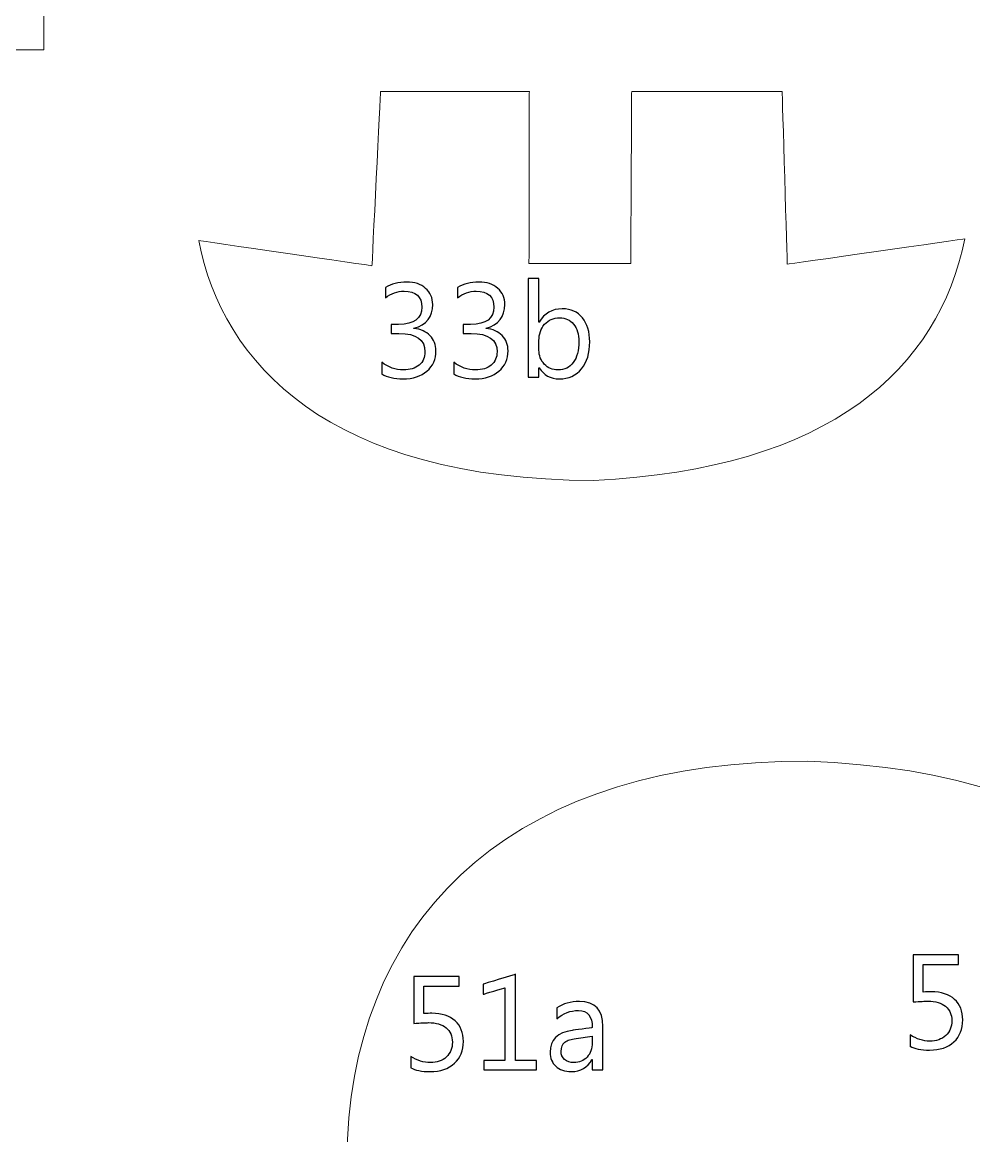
# Model space of a CAD drawing. Header units: centimetres. Extents: x -494 to 505, y -672 to 577.
# Drawn here: x 4 to 80.5, y 191.8 to 281.4 of the extents above; entities that cross this region are included whole.
import ezdxf

# ---------------------------------------------------------------- set-up
doc = ezdxf.new("R2010")
doc.units = ezdxf.units.CM
doc.header["$MEASUREMENT"] = 0
doc.layers.add('Camada 1', color=7, linetype='Continuous')
doc.layers.add('Camada 2', color=10, linetype='Continuous')

msp = doc.modelspace()

# ---------------------------------------------------------------- linework, layer by layer
at = {"layer": 'Camada 1', "lineweight": 9}
for points, knots in [([(288.960814, 353.67214), (288.960814, 353.67214), (306.821586, 353.757484), (306.821586, 353.757484), (306.821586, 353.757484), (306.821586, 353.757484), (306.803806, 326.357488), (306.803806, 326.357488), (306.803806, 326.357488), (306.803806, 326.357488), (315.147198, 326.356472), (315.147198, 326.356472), (315.147198, 326.356472), (315.147198, 326.356472), (315.160914, 353.57562), (315.160914, 353.57562), (315.160914, 353.57562), (315.160914, 353.57562), (341.611458, 353.57562), (341.611458, 353.57562), (341.611458, 353.57562), (341.611458, 353.57562), (341.611458, 326.355964), (341.611458, 326.355964), (341.611458, 326.355964), (341.611458, 326.355964), (349.923862, 326.357996), (349.923862, 326.357996), (349.923862, 326.357996), (349.923862, 326.357996), (349.92691, 353.617276), (349.92691, 353.617276), (349.92691, 353.617276), (349.92691, 353.617276), (376.460766, 353.605592), (376.460766, 353.605592), (376.460766, 353.605592), (376.460766, 353.605592), (376.395234, 326.36714), (376.395234, 326.36714), (376.395234, 326.36714), (376.395234, 326.36714), (384.838194, 326.357488), (384.838194, 326.357488), (384.838194, 326.357488), (384.838194, 326.357488), (384.869182, 353.677728), (384.869182, 353.677728), (384.869182, 353.677728), (384.869182, 353.677728), (411.304994, 353.702112), (411.304994, 353.702112), (411.304994, 353.702112), (411.304994, 353.702112), (411.304994, 326.35952), (411.304994, 326.35952), (411.304994, 326.35952), (411.304994, 326.35952), (419.585902, 326.365108), (419.585902, 326.365108), (419.585902, 326.365108), (419.585902, 326.365108), (419.720522, 353.670108), (419.720522, 353.670108), (419.720522, 353.670108), (419.720522, 353.670108), (446.437766, 353.618292), (446.437766, 353.618292), (446.437766, 353.618292), (446.437766, 353.618292), (446.52311, 326.358504), (446.52311, 326.358504), (446.52311, 326.358504), (446.52311, 326.358504), (454.750678, 326.360536), (454.750678, 326.360536), (454.750678, 326.360536), (454.750678, 326.360536), (454.791826, 353.618292), (454.791826, 353.618292), (454.791826, 353.618292), (454.791826, 353.618292), (489.229146, 353.633024), (489.229146, 353.633024), (489.229146, 353.633024), (489.229146, 353.633024), (489.287566, 342.489536), (489.287566, 342.489536), (489.287566, 342.489536), (489.287566, 342.489536), (481.005134, 342.497156), (481.005134, 342.497156), (481.005134, 342.497156), (481.005134, 342.497156), (481.005642, 309.723028), (481.005642, 309.723028), (481.005642, 309.723028), (481.005642, 309.723028), (489.285534, 309.728616), (489.285534, 309.728616), (489.285534, 309.728616), (489.285534, 309.728616), (489.28401, 298.680632), (489.28401, 298.680632), (489.28401, 298.680632), (489.28401, 298.680632), (280.265378, 298.67606), (280.265378, 298.67606), (280.265378, 298.67606), (280.265378, 298.67606), (280.256742, 315.430408), (280.256742, 315.430408), (280.256742, 315.430408), (280.256742, 315.430408), (252.19279, 315.430408), (252.19279, 315.430408), (252.19279, 315.430408), (247.88749, 315.334904), (245.91899, 310.748172), (245.883938, 302.43526), (245.883938, 302.43526), (246.230902, 288.837116), (238.245142, 283.140404), (231.76103, 283.8704), (231.76103, 283.8704), (231.76103, 283.8704), (235.595922, 314.865512), (235.595922, 314.865512), (235.595922, 314.865512), (235.595922, 314.865512), (227.385626, 315.718444), (227.385626, 315.718444), (227.385626, 315.718444), (227.385626, 315.718444), (224.653602, 295.469056), (224.653602, 295.469056), (224.653602, 295.469056), (224.653602, 295.469056), (5.72135, 295.22674), (5.72135, 295.22674), (5.72135, 295.22674), (5.72135, 295.22674), (5.716778, 279.167844), (5.716778, 279.167844), (5.716778, 279.167844), (5.716778, 279.167844), (-2.628138, 279.165304), (-2.628138, 279.165304), (-2.628138, 279.165304), (-2.628138, 279.165304), (-2.98577, 224.0915), (-2.98577, 224.0915), (-2.98577, 224.0915), (-2.98577, 224.0915), (-88.789002, 214.483696), (-88.789002, 214.483696), (-88.789002, 214.483696), (-88.789002, 214.483696), (-160.134554, 214.52332), (-160.134554, 214.52332), (-160.134554, 214.52332), (-163.876482, 213.130384), (-165.443662, 209.995516), (-164.388038, 204.757528), (-164.388038, 204.757528), (-164.388038, 204.757528), (-161.889694, 196.939916), (-161.889694, 196.939916), (-161.889694, 196.939916), (-159.55137, 189.6237), (-158.882842, 185.430668), (-164.745162, 183.003444), (-164.745162, 183.003444), (-164.745162, 183.003444), (-175.274478, 179.070508), (-175.274478, 179.070508), (-175.274478, 179.070508), (-189.770766, 172.492416), (-191.904366, 158.459424), (-185.580274, 139.325096), (-185.580274, 139.325096), (-182.29707, 128.78308), (-186.260486, 121.438924), (-192.412366, 123.689364), (-192.412366, 123.689364), (-192.412366, 123.689364), (-261.359142, 146.906996), (-261.359142, 146.906996), (-261.359142, 146.906996), (-259.768086, 152.90292), (-257.854958, 158.898844), (-255.620774, 164.893752), (-255.620774, 164.893752), (-255.620774, 164.893752), (-235.993178, 156.483304), (-235.993178, 156.483304), (-235.993178, 156.483304), (-235.993178, 156.483304), (-233.24947, 164.39388), (-233.24947, 164.39388), (-233.24947, 164.39388), (-233.24947, 164.39388), (-252.959362, 172.804328), (-252.959362, 172.804328), (-252.959362, 172.804328), (-249.96013, 179.295044), (-246.799354, 185.623708), (-243.478558, 191.789812), (-243.478558, 191.789812), (-243.478558, 191.789812), (-223.85147, 181.048152), (-223.85147, 181.048152), (-223.85147, 181.048152), (-223.85147, 181.048152), (-219.526358, 188.126116), (-219.526358, 188.126116), (-219.526358, 188.126116), (-219.526358, 188.126116), (-238.904526, 198.951596), (-238.904526, 198.951596), (-238.904526, 198.951596), (-235.729018, 204.52842), (-232.421938, 209.843116), (-228.924866, 214.772748), (-228.924866, 214.772748), (-228.924866, 214.772748), (-210.96097, 202.698604), (-210.96097, 202.698604), (-210.96097, 202.698604), (-210.96097, 202.698604), (-206.469742, 209.526632), (-206.469742, 209.526632), (-206.469742, 209.526632), (-206.469742, 209.526632), (-224.18421, 221.600776), (-224.18421, 221.600776), (-224.18421, 221.600776), (-220.36151, 226.60102), (-216.750138, 231.702356), (-213.372446, 236.922564), (-213.372446, 236.922564), (-213.372446, 236.922564), (-194.826382, 225.348292), (-194.826382, 225.348292), (-194.826382, 225.348292), (-194.826382, 225.348292), (-191.25057, 232.592372), (-191.25057, 232.592372), (-191.25057, 232.592372), (-191.25057, 232.592372), (-209.380582, 244.333776), (-209.380582, 244.333776), (-209.380582, 244.333776), (-202.259946, 261.027672), (-207.195166, 274.737068), (-227.065078, 282.88488), (-227.065078, 282.88488), (-261.775194, 290.706048), (-301.116238, 286.78124), (-337.022694, 269.0622), (-337.022694, 269.0622), (-362.833158, 254.920496), (-388.11327, 237.066328), (-415.161222, 221.333568), (-415.161222, 221.333568), (-428.876714, 212.451696), (-442.468254, 204.489812), (-456.981306, 198.090028), (-456.981306, 198.090028), (-462.47939, 196.298312), (-466.306662, 195.61048), (-468.373206, 196.760592), (-468.373206, 196.760592), (-481.297234, 208.35874), (-487.891074, 236.208316), (-486.846118, 283.671264), (-486.846118, 283.671264), (-484.055166, 323.948552), (-477.369886, 350.249236), (-465.985606, 359.680256), (-465.985606, 359.680256), (-455.591418, 363.607604), (-416.449002, 364.2106), (-357.647494, 359.764076), (-357.647494, 359.764076), (-317.62573, 356.62108), (-277.81377, 352.853244), (-238.131858, 348.694756), (-238.131858, 348.694756), (-214.866474, 346.01658), (-195.551298, 366.45342), (-178.214274, 397.942308), (-178.214274, 397.942308), (-183.909462, 398.922748), (-187.93587, 403.347936), (-188.438282, 412.292292), (-188.438282, 412.292292), (-188.327538, 422.884092), (-183.723026, 428.164752), (-174.94631, 428.932848), (-174.94631, 428.932848), (-171.28617, 428.963836), (-167.626538, 428.92218), (-163.96843, 428.50308), (-163.96843, 428.50308), (-159.001206, 427.909736), (-156.690822, 430.099216), (-156.854398, 436.178452), (-156.854398, 436.178452), (-156.854398, 436.178452), (-156.778198, 448.203828), (-156.778198, 448.203828), (-156.778198, 448.203828), (-156.778198, 448.203828), (-147.700746, 448.20332), (-147.700746, 448.20332), (-147.700746, 448.20332), (-147.700746, 448.20332), (-147.697698, 465.516468), (-147.697698, 465.516468), (-147.697698, 465.516468), (-147.697698, 465.516468), (-132.459222, 465.506816), (-132.459222, 465.506816), (-132.459222, 465.506816), (-132.459222, 465.506816), (-117.536722, 483.837996), (-117.536722, 483.837996), (-117.536722, 483.837996), (-117.536722, 483.837996), (-45.491654, 483.825804), (-45.491654, 483.825804), (-45.491654, 483.825804), (-45.491654, 483.825804), (-45.47489, 454.015348), (-45.47489, 454.015348), (-45.47489, 454.015348), (-45.47489, 454.015348), (-36.796218, 454.018396), (-36.796218, 454.018396), (-36.796218, 454.018396), (-36.796218, 454.018396), (-36.920678, 434.287168), (-36.920678, 434.287168), (-36.920678, 434.287168), (-37.163502, 430.041812), (-40.062658, 428.173896), (-44.477686, 427.461172), (-44.477686, 427.461172), (-44.477686, 427.461172), (-58.86831, 427.45914), (-58.86831, 427.45914), (-58.86831, 427.45914), (-58.86831, 427.45914), (-58.872882, 414.921192), (-58.872882, 414.921192), (-58.872882, 414.921192), (-58.872882, 414.921192), (-43.79849, 414.921192), (-43.79849, 414.921192), (-43.79849, 414.921192), (-24.761698, 414.171384), (-13.673582, 411.255972), (-8.36295, 404.78964), (-8.36295, 404.78964), (-4.952238, 400.746468), (-2.86385, 396.261336), (-2.70891, 391.1346), (-2.70891, 391.1346), (-2.70891, 391.1346), (-2.534666, 366.474248), (-2.534666, 366.474248), (-2.534666, 366.474248), (-2.534666, 366.474248), (5.877814, 366.480344), (5.877814, 366.480344), (5.877814, 366.480344), (5.877814, 366.480344), (5.90169, 347.073728), (5.90169, 347.073728), (5.90169, 347.073728), (5.90169, 347.073728), (233.39171, 347.06814), (233.39171, 347.06814), (233.39171, 347.06814), (233.39171, 347.06814), (233.356658, 357.819452), (233.356658, 357.819452), (233.356658, 357.819452), (238.909098, 375.214388), (244.365526, 393.373356), (250.012962, 410.004768), (250.012962, 410.004768), (252.496066, 417.378896), (256.725674, 421.44188), (262.677402, 421.235124), (262.677402, 421.235124), (270.499078, 420.488872), (274.919186, 415.631376), (277.312882, 408.136344), (277.312882, 408.136344), (281.81935, 390.775952), (285.049722, 371.798088), (288.960814, 353.67214)], [0, 0, 0, 0, 0.009803922, 0.009803922, 0.009803922, 0.009803932, 0.019607843, 0.019607843, 0.019607843, 0.019607853, 0.029411765, 0.029411765, 0.029411765, 0.029411775, 0.039215686, 0.039215686, 0.039215686, 0.039215696, 0.049019608, 0.049019608, 0.049019608, 0.049019618, 0.058823529, 0.058823529, 0.058823529, 0.058823539, 0.068627451, 0.068627451, 0.068627451, 0.068627461, 0.078431373, 0.078431373, 0.078431373, 0.078431383, 0.088235294, 0.088235294, 0.088235294, 0.088235304, 0.098039216, 0.098039216, 0.098039216, 0.098039226, 0.107843137, 0.107843137, 0.107843137, 0.107843147, 0.117647059, 0.117647059, 0.117647059, 0.117647069, 0.12745098, 0.12745098, 0.12745098, 0.12745099, 0.137254902, 0.137254902, 0.137254902, 0.137254912, 0.147058824, 0.147058824, 0.147058824, 0.147058834, 0.156862745, 0.156862745, 0.156862745, 0.156862755, 0.166666667, 0.166666667, 0.166666667, 0.166666677, 0.176470588, 0.176470588, 0.176470588, 0.176470598, 0.18627451, 0.18627451, 0.18627451, 0.18627452, 0.196078431, 0.196078431, 0.196078431, 0.196078441, 0.205882353, 0.205882353, 0.205882353, 0.205882363, 0.215686275, 0.215686275, 0.215686275, 0.215686285, 0.225490196, 0.225490196, 0.225490196, 0.225490206, 0.235294118, 0.235294118, 0.235294118, 0.235294128, 0.245098039, 0.245098039, 0.245098039, 0.245098049, 0.254901961, 0.254901961, 0.254901961, 0.254901971, 0.264705882, 0.264705882, 0.264705882, 0.264705892, 0.274509804, 0.274509804, 0.274509804, 0.274509814, 0.284313725, 0.284313725, 0.284313725, 0.284313735, 0.294117647, 0.294117647, 0.294117647, 0.294117657, 0.303921569, 0.303921569, 0.303921569, 0.303921579, 0.31372549, 0.31372549, 0.31372549, 0.3137255, 0.323529412, 0.323529412, 0.323529412, 0.323529422, 0.333333333, 0.333333333, 0.333333333, 0.333333343, 0.343137255, 0.343137255, 0.343137255, 0.343137265, 0.352941176, 0.352941176, 0.352941176, 0.352941186, 0.362745098, 0.362745098, 0.362745098, 0.362745108, 0.37254902, 0.37254902, 0.37254902, 0.37254903, 0.382352941, 0.382352941, 0.382352941, 0.382352951, 0.392156863, 0.392156863, 0.392156863, 0.392156873, 0.401960784, 0.401960784, 0.401960784, 0.401960794, 0.411764706, 0.411764706, 0.411764706, 0.411764716, 0.421568627, 0.421568627, 0.421568627, 0.421568637, 0.431372549, 0.431372549, 0.431372549, 0.431372559, 0.441176471, 0.441176471, 0.441176471, 0.441176481, 0.450980392, 0.450980392, 0.450980392, 0.450980402, 0.460784314, 0.460784314, 0.460784314, 0.460784324, 0.470588235, 0.470588235, 0.470588235, 0.470588245, 0.480392157, 0.480392157, 0.480392157, 0.480392167, 0.490196078, 0.490196078, 0.490196078, 0.490196088, 0.5, 0.5, 0.5, 0.50000001, 0.509803922, 0.509803922, 0.509803922, 0.509803932, 0.519607843, 0.519607843, 0.519607843, 0.519607853, 0.529411765, 0.529411765, 0.529411765, 0.529411775, 0.539215686, 0.539215686, 0.539215686, 0.539215696, 0.549019608, 0.549019608, 0.549019608, 0.549019618, 0.558823529, 0.558823529, 0.558823529, 0.558823539, 0.568627451, 0.568627451, 0.568627451, 0.568627461, 0.578431373, 0.578431373, 0.578431373, 0.578431383, 0.588235294, 0.588235294, 0.588235294, 0.588235304, 0.598039216, 0.598039216, 0.598039216, 0.598039226, 0.607843137, 0.607843137, 0.607843137, 0.607843147, 0.617647059, 0.617647059, 0.617647059, 0.617647069, 0.62745098, 0.62745098, 0.62745098, 0.62745099, 0.637254902, 0.637254902, 0.637254902, 0.637254912, 0.647058824, 0.647058824, 0.647058824, 0.647058834, 0.656862745, 0.656862745, 0.656862745, 0.656862755, 0.666666667, 0.666666667, 0.666666667, 0.666666677, 0.676470588, 0.676470588, 0.676470588, 0.676470598, 0.68627451, 0.68627451, 0.68627451, 0.68627452, 0.696078431, 0.696078431, 0.696078431, 0.696078441, 0.705882353, 0.705882353, 0.705882353, 0.705882363, 0.715686275, 0.715686275, 0.715686275, 0.715686285, 0.725490196, 0.725490196, 0.725490196, 0.725490206, 0.735294118, 0.735294118, 0.735294118, 0.735294128, 0.745098039, 0.745098039, 0.745098039, 0.745098049, 0.754901961, 0.754901961, 0.754901961, 0.754901971, 0.764705882, 0.764705882, 0.764705882, 0.764705892, 0.774509804, 0.774509804, 0.774509804, 0.774509814, 0.784313725, 0.784313725, 0.784313725, 0.784313735, 0.794117647, 0.794117647, 0.794117647, 0.794117657, 0.803921569, 0.803921569, 0.803921569, 0.803921579, 0.81372549, 0.81372549, 0.81372549, 0.8137255, 0.823529412, 0.823529412, 0.823529412, 0.823529422, 0.833333333, 0.833333333, 0.833333333, 0.833333343, 0.843137255, 0.843137255, 0.843137255, 0.843137265, 0.852941176, 0.852941176, 0.852941176, 0.852941186, 0.862745098, 0.862745098, 0.862745098, 0.862745108, 0.87254902, 0.87254902, 0.87254902, 0.87254903, 0.882352941, 0.882352941, 0.882352941, 0.882352951, 0.892156863, 0.892156863, 0.892156863, 0.892156873, 0.901960784, 0.901960784, 0.901960784, 0.901960794, 0.911764706, 0.911764706, 0.911764706, 0.911764716, 0.921568627, 0.921568627, 0.921568627, 0.921568637, 0.931372549, 0.931372549, 0.931372549, 0.931372559, 0.941176471, 0.941176471, 0.941176471, 0.941176481, 0.950980392, 0.950980392, 0.950980392, 0.950980402, 0.960784314, 0.960784314, 0.960784314, 0.960784324, 0.970588235, 0.970588235, 0.970588235, 0.970588245, 0.980392157, 0.980392157, 0.980392157, 0.980392167, 1, 1, 1, 1]), ([(32.783018, 275.821648), (32.783018, 275.821648), (44.741338, 275.819108), (44.741338, 275.819108), (44.741338, 275.819108), (44.741338, 275.819108), (44.713906, 261.994904), (44.713906, 261.994904), (44.713906, 261.994904), (44.713906, 261.994904), (52.89169, 261.99846), (52.89169, 261.99846), (52.89169, 261.99846), (52.89169, 261.99846), (52.969922, 275.815552), (52.969922, 275.815552), (52.969922, 275.815552), (52.969922, 275.815552), (65.07099, 275.820632), (65.07099, 275.820632), (65.07099, 275.820632), (65.07099, 275.820632), (65.47993, 261.927848), (65.47993, 261.927848), (65.47993, 261.927848), (65.47993, 261.927848), (79.761588, 263.971532), (79.761588, 263.971532), (79.761588, 263.971532), (77.61224, 253.576328), (69.101716, 245.463568), (49.894744, 244.547136), (49.894744, 244.547136), (28.60802, 244.581172), (20.03425, 253.999492), (18.165064, 263.836404), (18.165064, 263.836404), (18.165064, 263.836404), (32.088582, 261.812024), (32.088582, 261.812024), (32.088582, 261.812024), (32.088582, 261.812024), (32.783018, 275.821648), (32.783018, 275.821648)], [0, 0, 0, 0, 0.083333333, 0.083333333, 0.083333333, 0.083333343, 0.166666667, 0.166666667, 0.166666667, 0.166666677, 0.25, 0.25, 0.25, 0.25000001, 0.333333333, 0.333333333, 0.333333333, 0.333333343, 0.416666667, 0.416666667, 0.416666667, 0.416666677, 0.5, 0.5, 0.5, 0.50000001, 0.583333333, 0.583333333, 0.583333333, 0.583333343, 0.666666667, 0.666666667, 0.666666667, 0.666666677, 0.75, 0.75, 0.75, 0.75000001, 0.833333333, 0.833333333, 0.833333333, 0.833333343, 1, 1, 1, 1]), ([(45.258482, 190.304928), (45.258482, 190.304928), (87.353394, 190.304928), (87.353394, 190.304928), (87.353394, 190.304928), (87.353394, 190.304928), (87.34933, 166.150036), (87.34933, 166.150036), (87.34933, 166.150036), (87.34933, 166.150036), (92.38615, 166.148004), (92.38615, 166.148004), (92.38615, 166.148004), (103.166418, 166.568628), (102.768654, 183.473344), (102.67315, 191.451484), (102.67315, 191.451484), (101.418898, 210.131152), (90.60307, 221.136972), (67.096894, 221.958408), (67.096894, 221.958408), (44.285662, 222.075756), (30.985206, 210.344004), (30.113986, 191.542924), (30.113986, 191.542924), (29.700474, 182.619396), (28.796742, 169.086276), (39.974774, 166.145972), (39.974774, 166.145972), (39.974774, 166.145972), (45.082206, 166.234364), (45.082206, 166.234364), (45.082206, 166.234364), (45.082206, 166.234364), (45.258482, 190.304928), (45.258482, 190.304928)], [0, 0, 0, 0, 0.1, 0.1, 0.1, 0.10000001, 0.2, 0.2, 0.2, 0.20000001, 0.3, 0.3, 0.3, 0.30000001, 0.4, 0.4, 0.4, 0.40000001, 0.5, 0.5, 0.5, 0.50000001, 0.6, 0.6, 0.6, 0.60000001, 0.7, 0.7, 0.7, 0.70000001, 0.8, 0.8, 0.8, 0.80000001, 1, 1, 1, 1])]:
    msp.add_open_spline(points, degree=3, knots=knots, dxfattribs=at)
at = {"layer": 'Camada 2'}
for points, knots in [([(45.534834, 253.607316), (45.534834, 253.607316), (45.513498, 253.607316), (45.513498, 253.607316), (45.513498, 253.607316), (45.513498, 253.607316), (45.513498, 252.83668), (45.513498, 252.83668), (45.513498, 252.83668), (45.513498, 252.83668), (44.6532, 252.83668), (44.6532, 252.83668), (44.6532, 252.83668), (44.6532, 252.83668), (44.6532, 260.793738), (44.6532, 260.793738), (44.6532, 260.793738), (44.6532, 260.793738), (45.513498, 260.793738), (45.513498, 260.793738), (45.513498, 260.793738), (45.513498, 260.793738), (45.513498, 257.27406), (45.513498, 257.27406), (45.513498, 257.27406), (45.513498, 257.27406), (45.534834, 257.27406), (45.534834, 257.27406), (45.534834, 257.27406), (45.957998, 257.985514), (46.578012, 258.34213), (47.393352, 258.34213), (47.393352, 258.34213), (48.08347, 258.34213), (48.622712, 258.1021), (49.013364, 257.620008), (49.013364, 257.620008), (49.40427, 257.137916), (49.599596, 256.492756), (49.599596, 255.682496), (49.599596, 255.682496), (49.599596, 254.782828), (49.380902, 254.060706), (48.943514, 253.519432), (48.943514, 253.519432), (48.504602, 252.978158), (47.905924, 252.707648), (47.145956, 252.707648), (47.145956, 252.707648), (46.43628, 252.707648), (45.898816, 253.00686), (45.534834, 253.607316)], [0, 0, 0, 0, 0.071428571, 0.071428571, 0.071428571, 0.071428581, 0.142857143, 0.142857143, 0.142857143, 0.142857153, 0.214285714, 0.214285714, 0.214285714, 0.214285724, 0.285714286, 0.285714286, 0.285714286, 0.285714296, 0.357142857, 0.357142857, 0.357142857, 0.357142867, 0.428571429, 0.428571429, 0.428571429, 0.428571439, 0.5, 0.5, 0.5, 0.50000001, 0.571428571, 0.571428571, 0.571428571, 0.571428581, 0.642857143, 0.642857143, 0.642857143, 0.642857153, 0.714285714, 0.714285714, 0.714285714, 0.714285724, 0.785714286, 0.785714286, 0.785714286, 0.785714296, 0.857142857, 0.857142857, 0.857142857, 0.857142867, 1, 1, 1, 1]), ([(32.878776, 253.116334), (32.878776, 253.116334), (32.878776, 254.040894), (32.878776, 254.040894), (32.878776, 254.040894), (33.393126, 253.632462), (33.975548, 253.427992), (34.62274, 253.427992), (34.62274, 253.427992), (35.149536, 253.427992), (35.56889, 253.558802), (35.88258, 253.822454), (35.88258, 253.822454), (36.196016, 254.085852), (36.351972, 254.44069), (36.351972, 254.88519), (36.351972, 254.88519), (36.351972, 255.87071), (35.653218, 256.363724), (34.25698, 256.363724), (34.25698, 256.363724), (34.25698, 256.363724), (33.631632, 256.363724), (33.631632, 256.363724), (33.631632, 256.363724), (33.631632, 256.363724), (33.631632, 257.094736), (33.631632, 257.094736), (33.631632, 257.094736), (33.631632, 257.094736), (34.2265, 257.094736), (34.2265, 257.094736), (34.2265, 257.094736), (35.472116, 257.094736), (36.093908, 257.55727), (36.093908, 258.480052), (36.093908, 258.480052), (36.093908, 259.335016), (35.618928, 259.761482), (34.669222, 259.761482), (34.669222, 259.761482), (34.13887, 259.761482), (33.638744, 259.582412), (33.169098, 259.223764), (33.169098, 259.223764), (33.169098, 259.223764), (33.169098, 260.062472), (33.169098, 260.062472), (33.169098, 260.062472), (33.652968, 260.349238), (34.224722, 260.492748), (34.882582, 260.492748), (34.882582, 260.492748), (35.51682, 260.492748), (36.024058, 260.324346), (36.40582, 259.989066), (36.40582, 259.989066), (36.785804, 259.652262), (36.975796, 259.221986), (36.975796, 258.696968), (36.975796, 258.696968), (36.975796, 257.70586), (36.472114, 257.067812), (35.463226, 256.784856), (35.463226, 256.784856), (35.463226, 256.784856), (35.463226, 256.763266), (35.463226, 256.763266), (35.463226, 256.763266), (36.004246, 256.711196), (36.434522, 256.521204), (36.753546, 256.19329), (36.753546, 256.19329), (37.074348, 255.865376), (37.23386, 255.45669), (37.23386, 254.967486), (37.23386, 254.967486), (37.23386, 254.290068), (36.991798, 253.745238), (36.50615, 253.32944), (36.50615, 253.32944), (36.020502, 252.91542), (35.380676, 252.707648), (34.586672, 252.707648), (34.586672, 252.707648), (33.871662, 252.707648), (33.30194, 252.843792), (32.878776, 253.116334)], [0, 0, 0, 0, 0.043478261, 0.043478261, 0.043478261, 0.043478271, 0.086956522, 0.086956522, 0.086956522, 0.086956532, 0.130434783, 0.130434783, 0.130434783, 0.130434793, 0.173913043, 0.173913043, 0.173913043, 0.173913053, 0.217391304, 0.217391304, 0.217391304, 0.217391314, 0.260869565, 0.260869565, 0.260869565, 0.260869575, 0.304347826, 0.304347826, 0.304347826, 0.304347836, 0.347826087, 0.347826087, 0.347826087, 0.347826097, 0.391304348, 0.391304348, 0.391304348, 0.391304358, 0.434782609, 0.434782609, 0.434782609, 0.434782619, 0.47826087, 0.47826087, 0.47826087, 0.47826088, 0.52173913, 0.52173913, 0.52173913, 0.52173914, 0.565217391, 0.565217391, 0.565217391, 0.565217401, 0.608695652, 0.608695652, 0.608695652, 0.608695662, 0.652173913, 0.652173913, 0.652173913, 0.652173923, 0.695652174, 0.695652174, 0.695652174, 0.695652184, 0.739130435, 0.739130435, 0.739130435, 0.739130445, 0.782608696, 0.782608696, 0.782608696, 0.782608706, 0.826086957, 0.826086957, 0.826086957, 0.826086967, 0.869565217, 0.869565217, 0.869565217, 0.869565227, 0.913043478, 0.913043478, 0.913043478, 0.913043488, 1, 1, 1, 1]), ([(38.674548, 253.116334), (38.674548, 253.116334), (38.674548, 254.040894), (38.674548, 254.040894), (38.674548, 254.040894), (39.188898, 253.632462), (39.77132, 253.427992), (40.418512, 253.427992), (40.418512, 253.427992), (40.945308, 253.427992), (41.364662, 253.558802), (41.678352, 253.822454), (41.678352, 253.822454), (41.991788, 254.085852), (42.147744, 254.44069), (42.147744, 254.88519), (42.147744, 254.88519), (42.147744, 255.87071), (41.44899, 256.363724), (40.052752, 256.363724), (40.052752, 256.363724), (40.052752, 256.363724), (39.427404, 256.363724), (39.427404, 256.363724), (39.427404, 256.363724), (39.427404, 256.363724), (39.427404, 257.094736), (39.427404, 257.094736), (39.427404, 257.094736), (39.427404, 257.094736), (40.022272, 257.094736), (40.022272, 257.094736), (40.022272, 257.094736), (41.267888, 257.094736), (41.88968, 257.55727), (41.88968, 258.480052), (41.88968, 258.480052), (41.88968, 259.335016), (41.4147, 259.761482), (40.464994, 259.761482), (40.464994, 259.761482), (39.934642, 259.761482), (39.434516, 259.582412), (38.96487, 259.223764), (38.96487, 259.223764), (38.96487, 259.223764), (38.96487, 260.062472), (38.96487, 260.062472), (38.96487, 260.062472), (39.44874, 260.349238), (40.020494, 260.492748), (40.678354, 260.492748), (40.678354, 260.492748), (41.312592, 260.492748), (41.81983, 260.324346), (42.201592, 259.989066), (42.201592, 259.989066), (42.581576, 259.652262), (42.771568, 259.221986), (42.771568, 258.696968), (42.771568, 258.696968), (42.771568, 257.70586), (42.267886, 257.067812), (41.258998, 256.784856), (41.258998, 256.784856), (41.258998, 256.784856), (41.258998, 256.763266), (41.258998, 256.763266), (41.258998, 256.763266), (41.800018, 256.711196), (42.230294, 256.521204), (42.549318, 256.19329), (42.549318, 256.19329), (42.87012, 255.865376), (43.029632, 255.45669), (43.029632, 254.967486), (43.029632, 254.967486), (43.029632, 254.290068), (42.78757, 253.745238), (42.301922, 253.32944), (42.301922, 253.32944), (41.816274, 252.91542), (41.176448, 252.707648), (40.382444, 252.707648), (40.382444, 252.707648), (39.667434, 252.707648), (39.097712, 252.843792), (38.674548, 253.116334)], [0, 0, 0, 0, 0.043478261, 0.043478261, 0.043478261, 0.043478271, 0.086956522, 0.086956522, 0.086956522, 0.086956532, 0.130434783, 0.130434783, 0.130434783, 0.130434793, 0.173913043, 0.173913043, 0.173913043, 0.173913053, 0.217391304, 0.217391304, 0.217391304, 0.217391314, 0.260869565, 0.260869565, 0.260869565, 0.260869575, 0.304347826, 0.304347826, 0.304347826, 0.304347836, 0.347826087, 0.347826087, 0.347826087, 0.347826097, 0.391304348, 0.391304348, 0.391304348, 0.391304358, 0.434782609, 0.434782609, 0.434782609, 0.434782619, 0.47826087, 0.47826087, 0.47826087, 0.47826088, 0.52173913, 0.52173913, 0.52173913, 0.52173914, 0.565217391, 0.565217391, 0.565217391, 0.565217401, 0.608695652, 0.608695652, 0.608695652, 0.608695662, 0.652173913, 0.652173913, 0.652173913, 0.652173923, 0.695652174, 0.695652174, 0.695652174, 0.695652184, 0.739130435, 0.739130435, 0.739130435, 0.739130445, 0.782608696, 0.782608696, 0.782608696, 0.782608706, 0.826086957, 0.826086957, 0.826086957, 0.826086967, 0.869565217, 0.869565217, 0.869565217, 0.869565227, 0.913043478, 0.913043478, 0.913043478, 0.913043488, 1, 1, 1, 1]), ([(45.513498, 255.78308), (45.513498, 255.78308), (45.513498, 255.030224), (45.513498, 255.030224), (45.513498, 255.030224), (45.513498, 254.583946), (45.658532, 254.205994), (45.947076, 253.894082), (45.947076, 253.894082), (46.23562, 253.583948), (46.603158, 253.427992), (47.047404, 253.427992), (47.047404, 253.427992), (47.56912, 253.427992), (47.977552, 253.628906), (48.273462, 254.028448), (48.273462, 254.028448), (48.569118, 254.429768), (48.717708, 254.98552), (48.717708, 255.698752), (48.717708, 255.698752), (48.717708, 256.299208), (48.579786, 256.770378), (48.30191, 257.110992), (48.30191, 257.110992), (48.026066, 257.451352), (47.651416, 257.621786), (47.178214, 257.621786), (47.178214, 257.621786), (46.678342, 257.621786), (46.27499, 257.447796), (45.970444, 257.098292), (45.970444, 257.098292), (45.665898, 256.749042), (45.513498, 256.309876), (45.513498, 255.78308)], [0, 0, 0, 0, 0.1, 0.1, 0.1, 0.10000001, 0.2, 0.2, 0.2, 0.20000001, 0.3, 0.3, 0.3, 0.30000001, 0.4, 0.4, 0.4, 0.40000001, 0.5, 0.5, 0.5, 0.50000001, 0.6, 0.6, 0.6, 0.60000001, 0.7, 0.7, 0.7, 0.70000001, 0.8, 0.8, 0.8, 0.80000001, 1, 1, 1, 1]), ([(75.367388, 199.04456), (75.367388, 199.04456), (75.367388, 199.958452), (75.367388, 199.958452), (75.367388, 199.958452), (75.881738, 199.621648), (76.404978, 199.452992), (76.937108, 199.452992), (76.937108, 199.452992), (77.469492, 199.452992), (77.897736, 199.603614), (78.223872, 199.904604), (78.223872, 199.904604), (78.548484, 200.20407), (78.711552, 200.603612), (78.711552, 201.100182), (78.711552, 201.100182), (78.711552, 201.592942), (78.544674, 201.97826), (78.213204, 202.254104), (78.213204, 202.254104), (77.879956, 202.530202), (77.404976, 202.668124), (76.784962, 202.668124), (76.784962, 202.668124), (76.575158, 202.668124), (76.18095, 202.646788), (75.603862, 202.605386), (75.603862, 202.605386), (75.603862, 202.605386), (75.603862, 206.388716), (75.603862, 206.388716), (75.603862, 206.388716), (75.603862, 206.388716), (79.249016, 206.388716), (79.249016, 206.388716), (79.249016, 206.388716), (79.249016, 206.388716), (79.249016, 205.614524), (79.249016, 205.614524), (79.249016, 205.614524), (79.249016, 205.614524), (76.42098, 205.614524), (76.42098, 205.614524), (76.42098, 205.614524), (76.42098, 205.614524), (76.42098, 203.39939), (76.42098, 203.39939), (76.42098, 203.39939), (76.652374, 203.413614), (76.86548, 203.42098), (77.062584, 203.42098), (77.062584, 203.42098), (77.867256, 203.42098), (78.49108, 203.218288), (78.93177, 202.81519), (78.93177, 202.81519), (79.372714, 202.411838), (79.593186, 201.858118), (79.593186, 201.155554), (79.593186, 201.155554), (79.593186, 200.428098), (79.356712, 199.841866), (78.881732, 199.399398), (78.881732, 199.399398), (78.406752, 198.954898), (77.75448, 198.732648), (76.928218, 198.732648), (76.928218, 198.732648), (76.231242, 198.732648), (75.711304, 198.836534), (75.367388, 199.04456)], [0, 0, 0, 0, 0.052631579, 0.052631579, 0.052631579, 0.052631589, 0.105263158, 0.105263158, 0.105263158, 0.105263168, 0.157894737, 0.157894737, 0.157894737, 0.157894747, 0.210526316, 0.210526316, 0.210526316, 0.210526326, 0.263157895, 0.263157895, 0.263157895, 0.263157905, 0.315789474, 0.315789474, 0.315789474, 0.315789484, 0.368421053, 0.368421053, 0.368421053, 0.368421063, 0.421052632, 0.421052632, 0.421052632, 0.421052642, 0.473684211, 0.473684211, 0.473684211, 0.473684221, 0.526315789, 0.526315789, 0.526315789, 0.526315799, 0.578947368, 0.578947368, 0.578947368, 0.578947378, 0.631578947, 0.631578947, 0.631578947, 0.631578957, 0.684210526, 0.684210526, 0.684210526, 0.684210536, 0.736842105, 0.736842105, 0.736842105, 0.736842115, 0.789473684, 0.789473684, 0.789473684, 0.789473694, 0.842105263, 0.842105263, 0.842105263, 0.842105273, 0.894736842, 0.894736842, 0.894736842, 0.894736852, 1, 1, 1, 1]), ([(35.209988, 197.31736), (35.209988, 197.31736), (35.209988, 198.231252), (35.209988, 198.231252), (35.209988, 198.231252), (35.724338, 197.894448), (36.247578, 197.725792), (36.779708, 197.725792), (36.779708, 197.725792), (37.312092, 197.725792), (37.740336, 197.876414), (38.066472, 198.177404), (38.066472, 198.177404), (38.391084, 198.47687), (38.554152, 198.876412), (38.554152, 199.372982), (38.554152, 199.372982), (38.554152, 199.865742), (38.387274, 200.25106), (38.055804, 200.526904), (38.055804, 200.526904), (37.722556, 200.803002), (37.247576, 200.940924), (36.627562, 200.940924), (36.627562, 200.940924), (36.417758, 200.940924), (36.02355, 200.919588), (35.446462, 200.878186), (35.446462, 200.878186), (35.446462, 200.878186), (35.446462, 204.661516), (35.446462, 204.661516), (35.446462, 204.661516), (35.446462, 204.661516), (39.091616, 204.661516), (39.091616, 204.661516), (39.091616, 204.661516), (39.091616, 204.661516), (39.091616, 203.887324), (39.091616, 203.887324), (39.091616, 203.887324), (39.091616, 203.887324), (36.26358, 203.887324), (36.26358, 203.887324), (36.26358, 203.887324), (36.26358, 203.887324), (36.26358, 201.67219), (36.26358, 201.67219), (36.26358, 201.67219), (36.494974, 201.686414), (36.70808, 201.69378), (36.905184, 201.69378), (36.905184, 201.69378), (37.709856, 201.69378), (38.33368, 201.491088), (38.77437, 201.08799), (38.77437, 201.08799), (39.215314, 200.684638), (39.435786, 200.130918), (39.435786, 199.428354), (39.435786, 199.428354), (39.435786, 198.700898), (39.199312, 198.114666), (38.724332, 197.672198), (38.724332, 197.672198), (38.249352, 197.227698), (37.59708, 197.005448), (36.770818, 197.005448), (36.770818, 197.005448), (36.073842, 197.005448), (35.553904, 197.109334), (35.209988, 197.31736)], [0, 0, 0, 0, 0.052631579, 0.052631579, 0.052631579, 0.052631589, 0.105263158, 0.105263158, 0.105263158, 0.105263168, 0.157894737, 0.157894737, 0.157894737, 0.157894747, 0.210526316, 0.210526316, 0.210526316, 0.210526326, 0.263157895, 0.263157895, 0.263157895, 0.263157905, 0.315789474, 0.315789474, 0.315789474, 0.315789484, 0.368421053, 0.368421053, 0.368421053, 0.368421063, 0.421052632, 0.421052632, 0.421052632, 0.421052642, 0.473684211, 0.473684211, 0.473684211, 0.473684221, 0.526315789, 0.526315789, 0.526315789, 0.526315799, 0.578947368, 0.578947368, 0.578947368, 0.578947378, 0.631578947, 0.631578947, 0.631578947, 0.631578957, 0.684210526, 0.684210526, 0.684210526, 0.684210536, 0.736842105, 0.736842105, 0.736842105, 0.736842115, 0.789473684, 0.789473684, 0.789473684, 0.789473694, 0.842105263, 0.842105263, 0.842105263, 0.842105273, 0.894736842, 0.894736842, 0.894736842, 0.894736852, 1, 1, 1, 1]), ([(45.328332, 197.13448), (45.328332, 197.13448), (41.070276, 197.13448), (41.070276, 197.13448), (41.070276, 197.13448), (41.070276, 197.13448), (41.070276, 197.887082), (41.070276, 197.887082), (41.070276, 197.887082), (41.070276, 197.887082), (42.769028, 197.887082), (42.769028, 197.887082), (42.769028, 197.887082), (42.769028, 197.887082), (42.769028, 203.740258), (42.769028, 203.740258), (42.769028, 203.740258), (42.769028, 203.740258), (41.027096, 203.220574), (41.027096, 203.220574), (41.027096, 203.220574), (41.027096, 203.220574), (41.027096, 204.037692), (41.027096, 204.037692), (41.027096, 204.037692), (41.027096, 204.037692), (43.629326, 204.833474), (43.629326, 204.833474), (43.629326, 204.833474), (43.629326, 204.833474), (43.629326, 197.887082), (43.629326, 197.887082), (43.629326, 197.887082), (43.629326, 197.887082), (45.328332, 197.887082), (45.328332, 197.887082), (45.328332, 197.887082), (45.328332, 197.887082), (45.328332, 197.13448), (45.328332, 197.13448)], [0, 0, 0, 0, 0.090909091, 0.090909091, 0.090909091, 0.090909101, 0.181818182, 0.181818182, 0.181818182, 0.181818192, 0.272727273, 0.272727273, 0.272727273, 0.272727283, 0.363636364, 0.363636364, 0.363636364, 0.363636374, 0.454545455, 0.454545455, 0.454545455, 0.454545465, 0.545454545, 0.545454545, 0.545454545, 0.545454555, 0.636363636, 0.636363636, 0.636363636, 0.636363646, 0.727272727, 0.727272727, 0.727272727, 0.727272737, 0.818181818, 0.818181818, 0.818181818, 0.818181828, 1, 1, 1, 1]), ([(50.661824, 197.13448), (50.661824, 197.13448), (49.801526, 197.13448), (49.801526, 197.13448), (49.801526, 197.13448), (49.801526, 197.13448), (49.801526, 197.974966), (49.801526, 197.974966), (49.801526, 197.974966), (49.801526, 197.974966), (49.779936, 197.974966), (49.779936, 197.974966), (49.779936, 197.974966), (49.40554, 197.328028), (48.855376, 197.005448), (48.125888, 197.005448), (48.125888, 197.005448), (47.589948, 197.005448), (47.170594, 197.146926), (46.867826, 197.431914), (46.867826, 197.431914), (46.564804, 197.715124), (46.414436, 198.091552), (46.414436, 198.560944), (46.414436, 198.560944), (46.414436, 199.56653), (47.005748, 200.152508), (48.188626, 200.317354), (48.188626, 200.317354), (48.188626, 200.317354), (49.801526, 200.54316), (49.801526, 200.54316), (49.801526, 200.54316), (49.801526, 201.460608), (49.43221, 201.919586), (48.694086, 201.919586), (48.694086, 201.919586), (48.046894, 201.919586), (47.462694, 201.697336), (46.941232, 201.252836), (46.941232, 201.252836), (46.941232, 201.252836), (46.941232, 202.13447), (46.941232, 202.13447), (46.941232, 202.13447), (47.469806, 202.471528), (48.077374, 202.63993), (48.767492, 202.63993), (48.767492, 202.63993), (50.030888, 202.63993), (50.661824, 201.971402), (50.661824, 200.632822), (50.661824, 200.632822), (50.661824, 200.632822), (50.661824, 197.13448), (50.661824, 197.13448)], [0, 0, 0, 0, 0.066666667, 0.066666667, 0.066666667, 0.066666677, 0.133333333, 0.133333333, 0.133333333, 0.133333343, 0.2, 0.2, 0.2, 0.20000001, 0.266666667, 0.266666667, 0.266666667, 0.266666677, 0.333333333, 0.333333333, 0.333333333, 0.333333343, 0.4, 0.4, 0.4, 0.40000001, 0.466666667, 0.466666667, 0.466666667, 0.466666677, 0.533333333, 0.533333333, 0.533333333, 0.533333343, 0.6, 0.6, 0.6, 0.60000001, 0.666666667, 0.666666667, 0.666666667, 0.666666677, 0.733333333, 0.733333333, 0.733333333, 0.733333343, 0.8, 0.8, 0.8, 0.80000001, 0.866666667, 0.866666667, 0.866666667, 0.866666677, 1, 1, 1, 1]), ([(49.801526, 199.855074), (49.801526, 199.855074), (48.504094, 199.67575), (48.504094, 199.67575), (48.504094, 199.67575), (48.104298, 199.620124), (47.803308, 199.519794), (47.60087, 199.378316), (47.60087, 199.378316), (47.398178, 199.234806), (47.29607, 198.983854), (47.29607, 198.621904), (47.29607, 198.621904), (47.29607, 198.358506), (47.389288, 198.143368), (47.577502, 197.976744), (47.577502, 197.976744), (47.763938, 197.81012), (48.014636, 197.725792), (48.32477, 197.725792), (48.32477, 197.725792), (48.753014, 197.725792), (49.106074, 197.876414), (49.38395, 198.175626), (49.38395, 198.175626), (49.661826, 198.47687), (49.801526, 198.8566), (49.801526, 199.317356), (49.801526, 199.317356), (49.801526, 199.317356), (49.801526, 199.855074), (49.801526, 199.855074)], [0, 0, 0, 0, 0.111111111, 0.111111111, 0.111111111, 0.111111121, 0.222222222, 0.222222222, 0.222222222, 0.222222232, 0.333333333, 0.333333333, 0.333333333, 0.333333343, 0.444444444, 0.444444444, 0.444444444, 0.444444454, 0.555555556, 0.555555556, 0.555555556, 0.555555566, 0.666666667, 0.666666667, 0.666666667, 0.666666677, 0.777777778, 0.777777778, 0.777777778, 0.777777788, 1, 1, 1, 1])]:
    msp.add_open_spline(points, degree=3, knots=knots, dxfattribs=at)
at = {"layer": 'Camada 2', "lineweight": 9}
for points, knots in [([(45.534834, 253.607316), (45.534834, 253.607316), (45.513498, 253.607316), (45.513498, 253.607316), (45.513498, 253.607316), (45.513498, 253.607316), (45.513498, 252.83668), (45.513498, 252.83668), (45.513498, 252.83668), (45.513498, 252.83668), (44.6532, 252.83668), (44.6532, 252.83668), (44.6532, 252.83668), (44.6532, 252.83668), (44.6532, 260.793738), (44.6532, 260.793738), (44.6532, 260.793738), (44.6532, 260.793738), (45.513498, 260.793738), (45.513498, 260.793738), (45.513498, 260.793738), (45.513498, 260.793738), (45.513498, 257.27406), (45.513498, 257.27406), (45.513498, 257.27406), (45.513498, 257.27406), (45.534834, 257.27406), (45.534834, 257.27406), (45.534834, 257.27406), (45.957998, 257.985514), (46.578012, 258.34213), (47.393352, 258.34213), (47.393352, 258.34213), (48.08347, 258.34213), (48.622712, 258.1021), (49.013364, 257.620008), (49.013364, 257.620008), (49.40427, 257.137916), (49.599596, 256.492756), (49.599596, 255.682496), (49.599596, 255.682496), (49.599596, 254.782828), (49.380902, 254.060706), (48.943514, 253.519432), (48.943514, 253.519432), (48.504602, 252.978158), (47.905924, 252.707648), (47.145956, 252.707648), (47.145956, 252.707648), (46.43628, 252.707648), (45.898816, 253.00686), (45.534834, 253.607316)], [0, 0, 0, 0, 0.071428571, 0.071428571, 0.071428571, 0.071428581, 0.142857143, 0.142857143, 0.142857143, 0.142857153, 0.214285714, 0.214285714, 0.214285714, 0.214285724, 0.285714286, 0.285714286, 0.285714286, 0.285714296, 0.357142857, 0.357142857, 0.357142857, 0.357142867, 0.428571429, 0.428571429, 0.428571429, 0.428571439, 0.5, 0.5, 0.5, 0.50000001, 0.571428571, 0.571428571, 0.571428571, 0.571428581, 0.642857143, 0.642857143, 0.642857143, 0.642857153, 0.714285714, 0.714285714, 0.714285714, 0.714285724, 0.785714286, 0.785714286, 0.785714286, 0.785714296, 0.857142857, 0.857142857, 0.857142857, 0.857142867, 1, 1, 1, 1]), ([(32.878776, 253.116334), (32.878776, 253.116334), (32.878776, 254.040894), (32.878776, 254.040894), (32.878776, 254.040894), (33.393126, 253.632462), (33.975548, 253.427992), (34.62274, 253.427992), (34.62274, 253.427992), (35.149536, 253.427992), (35.56889, 253.558802), (35.88258, 253.822454), (35.88258, 253.822454), (36.196016, 254.085852), (36.351972, 254.44069), (36.351972, 254.88519), (36.351972, 254.88519), (36.351972, 255.87071), (35.653218, 256.363724), (34.25698, 256.363724), (34.25698, 256.363724), (34.25698, 256.363724), (33.631632, 256.363724), (33.631632, 256.363724), (33.631632, 256.363724), (33.631632, 256.363724), (33.631632, 257.094736), (33.631632, 257.094736), (33.631632, 257.094736), (33.631632, 257.094736), (34.2265, 257.094736), (34.2265, 257.094736), (34.2265, 257.094736), (35.472116, 257.094736), (36.093908, 257.55727), (36.093908, 258.480052), (36.093908, 258.480052), (36.093908, 259.335016), (35.618928, 259.761482), (34.669222, 259.761482), (34.669222, 259.761482), (34.13887, 259.761482), (33.638744, 259.582412), (33.169098, 259.223764), (33.169098, 259.223764), (33.169098, 259.223764), (33.169098, 260.062472), (33.169098, 260.062472), (33.169098, 260.062472), (33.652968, 260.349238), (34.224722, 260.492748), (34.882582, 260.492748), (34.882582, 260.492748), (35.51682, 260.492748), (36.024058, 260.324346), (36.40582, 259.989066), (36.40582, 259.989066), (36.785804, 259.652262), (36.975796, 259.221986), (36.975796, 258.696968), (36.975796, 258.696968), (36.975796, 257.70586), (36.472114, 257.067812), (35.463226, 256.784856), (35.463226, 256.784856), (35.463226, 256.784856), (35.463226, 256.763266), (35.463226, 256.763266), (35.463226, 256.763266), (36.004246, 256.711196), (36.434522, 256.521204), (36.753546, 256.19329), (36.753546, 256.19329), (37.074348, 255.865376), (37.23386, 255.45669), (37.23386, 254.967486), (37.23386, 254.967486), (37.23386, 254.290068), (36.991798, 253.745238), (36.50615, 253.32944), (36.50615, 253.32944), (36.020502, 252.91542), (35.380676, 252.707648), (34.586672, 252.707648), (34.586672, 252.707648), (33.871662, 252.707648), (33.30194, 252.843792), (32.878776, 253.116334)], [0, 0, 0, 0, 0.043478261, 0.043478261, 0.043478261, 0.043478271, 0.086956522, 0.086956522, 0.086956522, 0.086956532, 0.130434783, 0.130434783, 0.130434783, 0.130434793, 0.173913043, 0.173913043, 0.173913043, 0.173913053, 0.217391304, 0.217391304, 0.217391304, 0.217391314, 0.260869565, 0.260869565, 0.260869565, 0.260869575, 0.304347826, 0.304347826, 0.304347826, 0.304347836, 0.347826087, 0.347826087, 0.347826087, 0.347826097, 0.391304348, 0.391304348, 0.391304348, 0.391304358, 0.434782609, 0.434782609, 0.434782609, 0.434782619, 0.47826087, 0.47826087, 0.47826087, 0.47826088, 0.52173913, 0.52173913, 0.52173913, 0.52173914, 0.565217391, 0.565217391, 0.565217391, 0.565217401, 0.608695652, 0.608695652, 0.608695652, 0.608695662, 0.652173913, 0.652173913, 0.652173913, 0.652173923, 0.695652174, 0.695652174, 0.695652174, 0.695652184, 0.739130435, 0.739130435, 0.739130435, 0.739130445, 0.782608696, 0.782608696, 0.782608696, 0.782608706, 0.826086957, 0.826086957, 0.826086957, 0.826086967, 0.869565217, 0.869565217, 0.869565217, 0.869565227, 0.913043478, 0.913043478, 0.913043478, 0.913043488, 1, 1, 1, 1]), ([(38.674548, 253.116334), (38.674548, 253.116334), (38.674548, 254.040894), (38.674548, 254.040894), (38.674548, 254.040894), (39.188898, 253.632462), (39.77132, 253.427992), (40.418512, 253.427992), (40.418512, 253.427992), (40.945308, 253.427992), (41.364662, 253.558802), (41.678352, 253.822454), (41.678352, 253.822454), (41.991788, 254.085852), (42.147744, 254.44069), (42.147744, 254.88519), (42.147744, 254.88519), (42.147744, 255.87071), (41.44899, 256.363724), (40.052752, 256.363724), (40.052752, 256.363724), (40.052752, 256.363724), (39.427404, 256.363724), (39.427404, 256.363724), (39.427404, 256.363724), (39.427404, 256.363724), (39.427404, 257.094736), (39.427404, 257.094736), (39.427404, 257.094736), (39.427404, 257.094736), (40.022272, 257.094736), (40.022272, 257.094736), (40.022272, 257.094736), (41.267888, 257.094736), (41.88968, 257.55727), (41.88968, 258.480052), (41.88968, 258.480052), (41.88968, 259.335016), (41.4147, 259.761482), (40.464994, 259.761482), (40.464994, 259.761482), (39.934642, 259.761482), (39.434516, 259.582412), (38.96487, 259.223764), (38.96487, 259.223764), (38.96487, 259.223764), (38.96487, 260.062472), (38.96487, 260.062472), (38.96487, 260.062472), (39.44874, 260.349238), (40.020494, 260.492748), (40.678354, 260.492748), (40.678354, 260.492748), (41.312592, 260.492748), (41.81983, 260.324346), (42.201592, 259.989066), (42.201592, 259.989066), (42.581576, 259.652262), (42.771568, 259.221986), (42.771568, 258.696968), (42.771568, 258.696968), (42.771568, 257.70586), (42.267886, 257.067812), (41.258998, 256.784856), (41.258998, 256.784856), (41.258998, 256.784856), (41.258998, 256.763266), (41.258998, 256.763266), (41.258998, 256.763266), (41.800018, 256.711196), (42.230294, 256.521204), (42.549318, 256.19329), (42.549318, 256.19329), (42.87012, 255.865376), (43.029632, 255.45669), (43.029632, 254.967486), (43.029632, 254.967486), (43.029632, 254.290068), (42.78757, 253.745238), (42.301922, 253.32944), (42.301922, 253.32944), (41.816274, 252.91542), (41.176448, 252.707648), (40.382444, 252.707648), (40.382444, 252.707648), (39.667434, 252.707648), (39.097712, 252.843792), (38.674548, 253.116334)], [0, 0, 0, 0, 0.043478261, 0.043478261, 0.043478261, 0.043478271, 0.086956522, 0.086956522, 0.086956522, 0.086956532, 0.130434783, 0.130434783, 0.130434783, 0.130434793, 0.173913043, 0.173913043, 0.173913043, 0.173913053, 0.217391304, 0.217391304, 0.217391304, 0.217391314, 0.260869565, 0.260869565, 0.260869565, 0.260869575, 0.304347826, 0.304347826, 0.304347826, 0.304347836, 0.347826087, 0.347826087, 0.347826087, 0.347826097, 0.391304348, 0.391304348, 0.391304348, 0.391304358, 0.434782609, 0.434782609, 0.434782609, 0.434782619, 0.47826087, 0.47826087, 0.47826087, 0.47826088, 0.52173913, 0.52173913, 0.52173913, 0.52173914, 0.565217391, 0.565217391, 0.565217391, 0.565217401, 0.608695652, 0.608695652, 0.608695652, 0.608695662, 0.652173913, 0.652173913, 0.652173913, 0.652173923, 0.695652174, 0.695652174, 0.695652174, 0.695652184, 0.739130435, 0.739130435, 0.739130435, 0.739130445, 0.782608696, 0.782608696, 0.782608696, 0.782608706, 0.826086957, 0.826086957, 0.826086957, 0.826086967, 0.869565217, 0.869565217, 0.869565217, 0.869565227, 0.913043478, 0.913043478, 0.913043478, 0.913043488, 1, 1, 1, 1]), ([(45.513498, 255.78308), (45.513498, 255.78308), (45.513498, 255.030224), (45.513498, 255.030224), (45.513498, 255.030224), (45.513498, 254.583946), (45.658532, 254.205994), (45.947076, 253.894082), (45.947076, 253.894082), (46.23562, 253.583948), (46.603158, 253.427992), (47.047404, 253.427992), (47.047404, 253.427992), (47.56912, 253.427992), (47.977552, 253.628906), (48.273462, 254.028448), (48.273462, 254.028448), (48.569118, 254.429768), (48.717708, 254.98552), (48.717708, 255.698752), (48.717708, 255.698752), (48.717708, 256.299208), (48.579786, 256.770378), (48.30191, 257.110992), (48.30191, 257.110992), (48.026066, 257.451352), (47.651416, 257.621786), (47.178214, 257.621786), (47.178214, 257.621786), (46.678342, 257.621786), (46.27499, 257.447796), (45.970444, 257.098292), (45.970444, 257.098292), (45.665898, 256.749042), (45.513498, 256.309876), (45.513498, 255.78308)], [0, 0, 0, 0, 0.1, 0.1, 0.1, 0.10000001, 0.2, 0.2, 0.2, 0.20000001, 0.3, 0.3, 0.3, 0.30000001, 0.4, 0.4, 0.4, 0.40000001, 0.5, 0.5, 0.5, 0.50000001, 0.6, 0.6, 0.6, 0.60000001, 0.7, 0.7, 0.7, 0.70000001, 0.8, 0.8, 0.8, 0.80000001, 1, 1, 1, 1]), ([(75.367388, 199.04456), (75.367388, 199.04456), (75.367388, 199.958452), (75.367388, 199.958452), (75.367388, 199.958452), (75.881738, 199.621648), (76.404978, 199.452992), (76.937108, 199.452992), (76.937108, 199.452992), (77.469492, 199.452992), (77.897736, 199.603614), (78.223872, 199.904604), (78.223872, 199.904604), (78.548484, 200.20407), (78.711552, 200.603612), (78.711552, 201.100182), (78.711552, 201.100182), (78.711552, 201.592942), (78.544674, 201.97826), (78.213204, 202.254104), (78.213204, 202.254104), (77.879956, 202.530202), (77.404976, 202.668124), (76.784962, 202.668124), (76.784962, 202.668124), (76.575158, 202.668124), (76.18095, 202.646788), (75.603862, 202.605386), (75.603862, 202.605386), (75.603862, 202.605386), (75.603862, 206.388716), (75.603862, 206.388716), (75.603862, 206.388716), (75.603862, 206.388716), (79.249016, 206.388716), (79.249016, 206.388716), (79.249016, 206.388716), (79.249016, 206.388716), (79.249016, 205.614524), (79.249016, 205.614524), (79.249016, 205.614524), (79.249016, 205.614524), (76.42098, 205.614524), (76.42098, 205.614524), (76.42098, 205.614524), (76.42098, 205.614524), (76.42098, 203.39939), (76.42098, 203.39939), (76.42098, 203.39939), (76.652374, 203.413614), (76.86548, 203.42098), (77.062584, 203.42098), (77.062584, 203.42098), (77.867256, 203.42098), (78.49108, 203.218288), (78.93177, 202.81519), (78.93177, 202.81519), (79.372714, 202.411838), (79.593186, 201.858118), (79.593186, 201.155554), (79.593186, 201.155554), (79.593186, 200.428098), (79.356712, 199.841866), (78.881732, 199.399398), (78.881732, 199.399398), (78.406752, 198.954898), (77.75448, 198.732648), (76.928218, 198.732648), (76.928218, 198.732648), (76.231242, 198.732648), (75.711304, 198.836534), (75.367388, 199.04456)], [0, 0, 0, 0, 0.052631579, 0.052631579, 0.052631579, 0.052631589, 0.105263158, 0.105263158, 0.105263158, 0.105263168, 0.157894737, 0.157894737, 0.157894737, 0.157894747, 0.210526316, 0.210526316, 0.210526316, 0.210526326, 0.263157895, 0.263157895, 0.263157895, 0.263157905, 0.315789474, 0.315789474, 0.315789474, 0.315789484, 0.368421053, 0.368421053, 0.368421053, 0.368421063, 0.421052632, 0.421052632, 0.421052632, 0.421052642, 0.473684211, 0.473684211, 0.473684211, 0.473684221, 0.526315789, 0.526315789, 0.526315789, 0.526315799, 0.578947368, 0.578947368, 0.578947368, 0.578947378, 0.631578947, 0.631578947, 0.631578947, 0.631578957, 0.684210526, 0.684210526, 0.684210526, 0.684210536, 0.736842105, 0.736842105, 0.736842105, 0.736842115, 0.789473684, 0.789473684, 0.789473684, 0.789473694, 0.842105263, 0.842105263, 0.842105263, 0.842105273, 0.894736842, 0.894736842, 0.894736842, 0.894736852, 1, 1, 1, 1]), ([(35.209988, 197.31736), (35.209988, 197.31736), (35.209988, 198.231252), (35.209988, 198.231252), (35.209988, 198.231252), (35.724338, 197.894448), (36.247578, 197.725792), (36.779708, 197.725792), (36.779708, 197.725792), (37.312092, 197.725792), (37.740336, 197.876414), (38.066472, 198.177404), (38.066472, 198.177404), (38.391084, 198.47687), (38.554152, 198.876412), (38.554152, 199.372982), (38.554152, 199.372982), (38.554152, 199.865742), (38.387274, 200.25106), (38.055804, 200.526904), (38.055804, 200.526904), (37.722556, 200.803002), (37.247576, 200.940924), (36.627562, 200.940924), (36.627562, 200.940924), (36.417758, 200.940924), (36.02355, 200.919588), (35.446462, 200.878186), (35.446462, 200.878186), (35.446462, 200.878186), (35.446462, 204.661516), (35.446462, 204.661516), (35.446462, 204.661516), (35.446462, 204.661516), (39.091616, 204.661516), (39.091616, 204.661516), (39.091616, 204.661516), (39.091616, 204.661516), (39.091616, 203.887324), (39.091616, 203.887324), (39.091616, 203.887324), (39.091616, 203.887324), (36.26358, 203.887324), (36.26358, 203.887324), (36.26358, 203.887324), (36.26358, 203.887324), (36.26358, 201.67219), (36.26358, 201.67219), (36.26358, 201.67219), (36.494974, 201.686414), (36.70808, 201.69378), (36.905184, 201.69378), (36.905184, 201.69378), (37.709856, 201.69378), (38.33368, 201.491088), (38.77437, 201.08799), (38.77437, 201.08799), (39.215314, 200.684638), (39.435786, 200.130918), (39.435786, 199.428354), (39.435786, 199.428354), (39.435786, 198.700898), (39.199312, 198.114666), (38.724332, 197.672198), (38.724332, 197.672198), (38.249352, 197.227698), (37.59708, 197.005448), (36.770818, 197.005448), (36.770818, 197.005448), (36.073842, 197.005448), (35.553904, 197.109334), (35.209988, 197.31736)], [0, 0, 0, 0, 0.052631579, 0.052631579, 0.052631579, 0.052631589, 0.105263158, 0.105263158, 0.105263158, 0.105263168, 0.157894737, 0.157894737, 0.157894737, 0.157894747, 0.210526316, 0.210526316, 0.210526316, 0.210526326, 0.263157895, 0.263157895, 0.263157895, 0.263157905, 0.315789474, 0.315789474, 0.315789474, 0.315789484, 0.368421053, 0.368421053, 0.368421053, 0.368421063, 0.421052632, 0.421052632, 0.421052632, 0.421052642, 0.473684211, 0.473684211, 0.473684211, 0.473684221, 0.526315789, 0.526315789, 0.526315789, 0.526315799, 0.578947368, 0.578947368, 0.578947368, 0.578947378, 0.631578947, 0.631578947, 0.631578947, 0.631578957, 0.684210526, 0.684210526, 0.684210526, 0.684210536, 0.736842105, 0.736842105, 0.736842105, 0.736842115, 0.789473684, 0.789473684, 0.789473684, 0.789473694, 0.842105263, 0.842105263, 0.842105263, 0.842105273, 0.894736842, 0.894736842, 0.894736842, 0.894736852, 1, 1, 1, 1]), ([(45.328332, 197.13448), (45.328332, 197.13448), (41.070276, 197.13448), (41.070276, 197.13448), (41.070276, 197.13448), (41.070276, 197.13448), (41.070276, 197.887082), (41.070276, 197.887082), (41.070276, 197.887082), (41.070276, 197.887082), (42.769028, 197.887082), (42.769028, 197.887082), (42.769028, 197.887082), (42.769028, 197.887082), (42.769028, 203.740258), (42.769028, 203.740258), (42.769028, 203.740258), (42.769028, 203.740258), (41.027096, 203.220574), (41.027096, 203.220574), (41.027096, 203.220574), (41.027096, 203.220574), (41.027096, 204.037692), (41.027096, 204.037692), (41.027096, 204.037692), (41.027096, 204.037692), (43.629326, 204.833474), (43.629326, 204.833474), (43.629326, 204.833474), (43.629326, 204.833474), (43.629326, 197.887082), (43.629326, 197.887082), (43.629326, 197.887082), (43.629326, 197.887082), (45.328332, 197.887082), (45.328332, 197.887082), (45.328332, 197.887082), (45.328332, 197.887082), (45.328332, 197.13448), (45.328332, 197.13448)], [0, 0, 0, 0, 0.090909091, 0.090909091, 0.090909091, 0.090909101, 0.181818182, 0.181818182, 0.181818182, 0.181818192, 0.272727273, 0.272727273, 0.272727273, 0.272727283, 0.363636364, 0.363636364, 0.363636364, 0.363636374, 0.454545455, 0.454545455, 0.454545455, 0.454545465, 0.545454545, 0.545454545, 0.545454545, 0.545454555, 0.636363636, 0.636363636, 0.636363636, 0.636363646, 0.727272727, 0.727272727, 0.727272727, 0.727272737, 0.818181818, 0.818181818, 0.818181818, 0.818181828, 1, 1, 1, 1]), ([(50.661824, 197.13448), (50.661824, 197.13448), (49.801526, 197.13448), (49.801526, 197.13448), (49.801526, 197.13448), (49.801526, 197.13448), (49.801526, 197.974966), (49.801526, 197.974966), (49.801526, 197.974966), (49.801526, 197.974966), (49.779936, 197.974966), (49.779936, 197.974966), (49.779936, 197.974966), (49.40554, 197.328028), (48.855376, 197.005448), (48.125888, 197.005448), (48.125888, 197.005448), (47.589948, 197.005448), (47.170594, 197.146926), (46.867826, 197.431914), (46.867826, 197.431914), (46.564804, 197.715124), (46.414436, 198.091552), (46.414436, 198.560944), (46.414436, 198.560944), (46.414436, 199.56653), (47.005748, 200.152508), (48.188626, 200.317354), (48.188626, 200.317354), (48.188626, 200.317354), (49.801526, 200.54316), (49.801526, 200.54316), (49.801526, 200.54316), (49.801526, 201.460608), (49.43221, 201.919586), (48.694086, 201.919586), (48.694086, 201.919586), (48.046894, 201.919586), (47.462694, 201.697336), (46.941232, 201.252836), (46.941232, 201.252836), (46.941232, 201.252836), (46.941232, 202.13447), (46.941232, 202.13447), (46.941232, 202.13447), (47.469806, 202.471528), (48.077374, 202.63993), (48.767492, 202.63993), (48.767492, 202.63993), (50.030888, 202.63993), (50.661824, 201.971402), (50.661824, 200.632822), (50.661824, 200.632822), (50.661824, 200.632822), (50.661824, 197.13448), (50.661824, 197.13448)], [0, 0, 0, 0, 0.066666667, 0.066666667, 0.066666667, 0.066666677, 0.133333333, 0.133333333, 0.133333333, 0.133333343, 0.2, 0.2, 0.2, 0.20000001, 0.266666667, 0.266666667, 0.266666667, 0.266666677, 0.333333333, 0.333333333, 0.333333333, 0.333333343, 0.4, 0.4, 0.4, 0.40000001, 0.466666667, 0.466666667, 0.466666667, 0.466666677, 0.533333333, 0.533333333, 0.533333333, 0.533333343, 0.6, 0.6, 0.6, 0.60000001, 0.666666667, 0.666666667, 0.666666667, 0.666666677, 0.733333333, 0.733333333, 0.733333333, 0.733333343, 0.8, 0.8, 0.8, 0.80000001, 0.866666667, 0.866666667, 0.866666667, 0.866666677, 1, 1, 1, 1]), ([(49.801526, 199.855074), (49.801526, 199.855074), (48.504094, 199.67575), (48.504094, 199.67575), (48.504094, 199.67575), (48.104298, 199.620124), (47.803308, 199.519794), (47.60087, 199.378316), (47.60087, 199.378316), (47.398178, 199.234806), (47.29607, 198.983854), (47.29607, 198.621904), (47.29607, 198.621904), (47.29607, 198.358506), (47.389288, 198.143368), (47.577502, 197.976744), (47.577502, 197.976744), (47.763938, 197.81012), (48.014636, 197.725792), (48.32477, 197.725792), (48.32477, 197.725792), (48.753014, 197.725792), (49.106074, 197.876414), (49.38395, 198.175626), (49.38395, 198.175626), (49.661826, 198.47687), (49.801526, 198.8566), (49.801526, 199.317356), (49.801526, 199.317356), (49.801526, 199.317356), (49.801526, 199.855074), (49.801526, 199.855074)], [0, 0, 0, 0, 0.111111111, 0.111111111, 0.111111111, 0.111111121, 0.222222222, 0.222222222, 0.222222222, 0.222222232, 0.333333333, 0.333333333, 0.333333333, 0.333333343, 0.444444444, 0.444444444, 0.444444444, 0.444444454, 0.555555556, 0.555555556, 0.555555556, 0.555555566, 0.666666667, 0.666666667, 0.666666667, 0.666666677, 0.777777778, 0.777777778, 0.777777778, 0.777777788, 1, 1, 1, 1])]:
    msp.add_open_spline(points, degree=3, knots=knots, dxfattribs=at)

doc.saveas('drawing.dxf')
